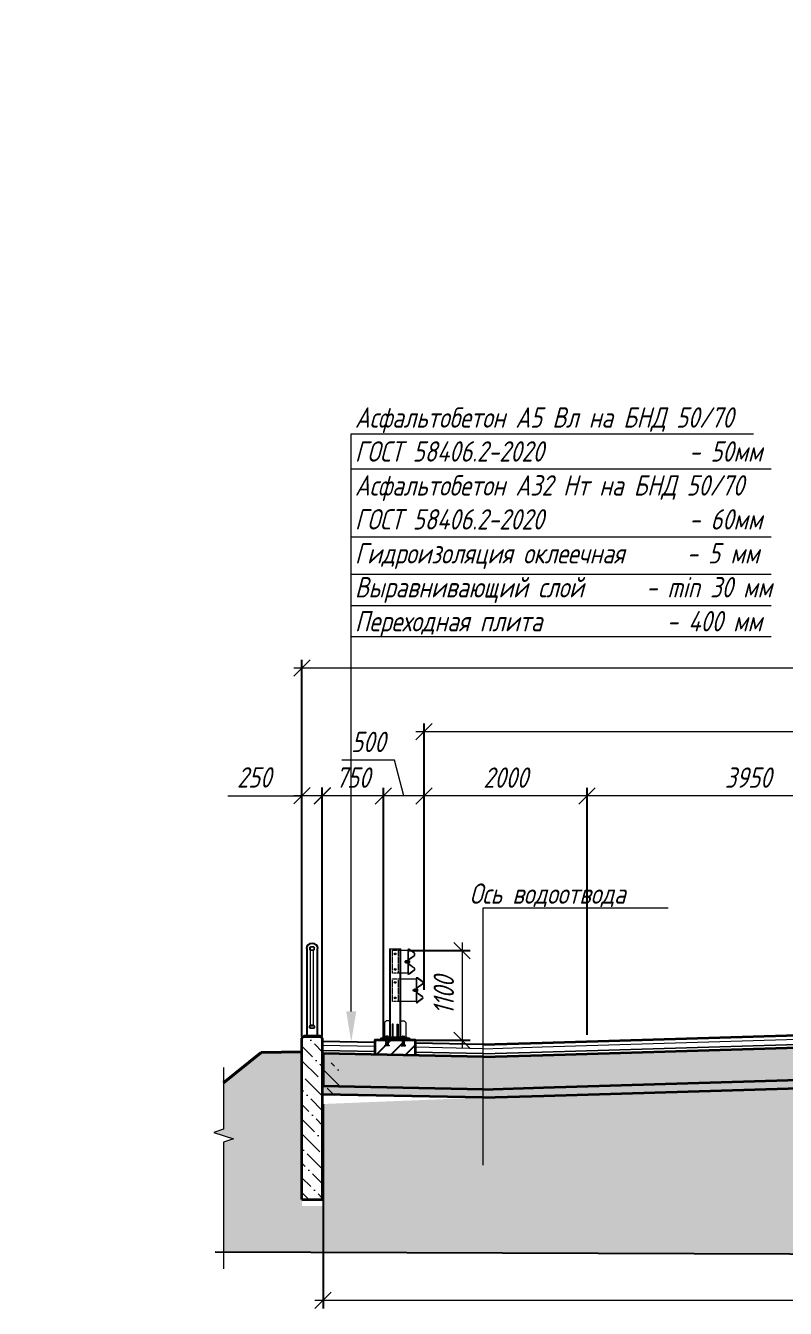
# Model space of a CAD drawing. Header units: millimetres. Extents: x 6546658 to 12951752, y -1354198 to 1102852.
# Drawn here: x 11610949 to 11620272, y -3136 to 12607 of the extents above; entities that cross this region are included whole.
import ezdxf
from ezdxf import colors
from ezdxf.entities.mleader import LeaderData, LeaderLine
from ezdxf.math import Vec2, Vec3

# ---------------------------------------------------------------- set-up
doc = ezdxf.new("R2010")
doc.units = ezdxf.units.MM
for name, pattern in [('ACAD_ISO02W100', [15, 12, -3]), ('ACAD_ISO10W100', [18.5, 12, -3, 0.5, -3]), ('осевая', [50.8, 31.75, -6.35, 6.35, -6.35])]:
    doc.linetypes.add(name, pattern=pattern)
doc.layers.get('Defpoints').update_dxf_attribs({"color": 254, "lineweight": 0})
for name, color, linetype, lineweight in [('01_Основные', 7, 'Continuous', 40), ('1-Бетон', 114, 'Continuous', 35), ('1-Металл', 4, 'Continuous', 30), ('Б-Перила', 3, 'Continuous', 20), ('ИС_Med', 7, 'Continuous', 35), ('ИС_Выноска', 3, 'Continuous', 18), ('ИС_Выноски', 3, 'Continuous', 18), ('ИС_ОПОР_Штр', 2, 'Continuous', 9), ('ИС_Основная', 7, 'Continuous', 35), ('ИС_Ось', 1, 'осевая', 18), ('ИС_Размер', 3, 'Continuous', 18), ('ИС_Тонкая', 3, 'Continuous', 18), ('ИС_Штриховка', 2, 'Continuous', 9)]:
    doc.layers.add(name, color=color, linetype=linetype, lineweight=lineweight)
doc.layers.add('Красный поперечник', color=1, linetype='Continuous')
doc.styles.add('0', font='isocpeur.ttf', dxfattribs={"width": 0.8, "oblique": 15})
doc.styles.add('ISOCPEUR', font='isocpeur.ttf', dxfattribs={"width": 0.8, "oblique": 15})
doc.dimstyles.new('М100', dxfattribs={"dimscale": 100, "dimtxt": 2.5, "dimasz": 2, "dimexe": 1, "dimexo": 1, "dimgap": 1, "dimtad": 1, "dimdec": 0, "dimzin": 0, "dimdsep": 46, "dimtxsty": '0', "dimblk": 'OBLIQUE', "dimcen": 0.09, "dimdle": 1, "dimclrd": 256, "dimclre": 256, "dimclrt": 256, "dimadec": 4, "dimazin": 0, "dimtfac": 1, "dimtdec": 0, "dimtofl": 0, "dimtmove": 1, "dimatfit": 2, "dimfxl": 1, "dimtolj": 1, "dimtzin": 0, "dimlwd": -1, "dimarcsym": 0})
pattern_1 = [(135, (-30543.8, -4070.19), (-246.9570433, 67.3519209), [317.5, -63.5, 0, -63.5])]

# ---------------------------------------------------------------- blocks, each defined once
blk = doc.blocks.new('ПО')
at = {"layer": '1-Металл'}
blk.add_lwpolyline([(100, 0), (100, 10), (-100, 10), (-100, 0)], close=True, dxfattribs=at)
at = {"layer": 'Б-Перила'}
for p, q in [((-70, 10), (-70, 1080)), ((-62, 10), (-62, 1080)), ((-30, 1070), (-30, 1090)), ((-25, 1070), (-25, 1090)), ((-20, 1100), (20, 1100)), ((-20, 1095), (20, 1095)), ((20, 1065), (-20, 1065)), ((20, 1060), (-20, 1060)), ((-19, 138), (-19, 1060)), ((19, 138), (19, 1060)), ((25, 1090), (25, 1070)), ((30, 1090), (30, 1070)), ((62, 1080), (62, 10)), ((70, 1080), (70, 10)), ((-30, 128), (-30, 108)), ((-25, 128), (-25, 108)), ((20, 138), (-20, 138)), ((20, 133), (-20, 133)), ((-20, 103), (20, 103)), ((-20, 98), (20, 98)), ((-19, 138), (19, 138)), ((25, 108), (25, 128)), ((30, 108), (30, 128))]:
    blk.add_line(p, q, dxfattribs=at)
for centre, radius, start, end in [((0, 1080), 70, 90, 180), ((0, 1080), 62, 90, 180), ((0, 1080), 70, 360, 90), ((0, 1080), 62, 0, 90), ((-20, 1090), 10, 90, 180), ((-20, 1070), 10, 180, 270), ((-20, 1090), 5, 90, 180), ((-20, 1070), 5, 180, 270), ((20, 1090), 10, 0, 90), ((20, 1090), 5, 0, 90), ((20, 1070), 10, 270, 0), ((20, 1070), 5, 270, 0), ((-20, 128), 10, 90, 180), ((-20, 108), 10, 180, 270), ((-20, 128), 5, 90, 180), ((-20, 108), 5, 180, 270), ((20, 128), 10, 0, 90), ((20, 128), 5, 0, 90), ((20, 108), 10, 270, 0), ((20, 108), 5, 270, 0)]:
    blk.add_arc(centre, radius, start, end, dxfattribs=at)
blk = doc.blocks.new('_Oblique')
at = {"color": 0, "linetype": 'ByBlock', "lineweight": -2}
blk.add_line((-0.5, -0.5), (0.5, 0.5), dxfattribs=at)
blk = doc.blocks.new('*D267')
at = {"layer": 'Defpoints', "color": 0, "linetype": 'Continuous', "transparency": 16777216}
for p in [(11645789, 4724), (11614339, 1100), (11645789, 996)]:
    blk.add_point(p, dxfattribs=at)
at = {"layer": 'ИС_Размер', "transparency": 16777216}
blk.add_line((11614239, 4724), (11645889, 4724), dxfattribs=at)
at = {"layer": 'ИС_Размер', "lineweight": -2, "transparency": 16777216}
for p, q in [((11614339, 1200), (11614339, 4824)), ((11645789, 1096), (11645789, 4824))]:
    blk.add_line(p, q, dxfattribs=at)
at = {"layer": 'ИС_Размер', "linetype": 'Continuous', "transparency": 16777216, "xscale": 200, "yscale": 200, "zscale": 200, "rotation": 180}
blk.add_blockref('_Oblique', (11614339, 4724), dxfattribs=at)
at = {"layer": 'ИС_Размер', "linetype": 'Continuous', "transparency": 16777216, "xscale": 200, "yscale": 200, "zscale": 200}
blk.add_blockref('_Oblique', (11645789, 4724), dxfattribs=at)
at = {"layer": 'ИС_Размер', "linetype": 'Continuous', "transparency": 16777216, "insert": (11630064, 4949), "char_height": 250, "attachment_point": 5, "style": '0'}
blk.add_mtext('\\A1;31450', dxfattribs=at)
blk = doc.blocks.new('*D272')
at = {"layer": 'Defpoints', "color": 0, "linetype": 'Continuous', "transparency": 16777216}
for p in [(11617839, 3153), (11621789, 240), (11617839, 119)]:
    blk.add_point(p, dxfattribs=at)
at = {"layer": 'ИС_Размер', "transparency": 16777216}
blk.add_line((11621889, 3153), (11617739, 3153), dxfattribs=at)
at = {"layer": 'ИС_Размер', "lineweight": -2, "transparency": 16777216}
for p, q in [((11617839, 219), (11617839, 3253)), ((11621789, 340), (11621789, 3253))]:
    blk.add_line(p, q, dxfattribs=at)
at = {"layer": 'ИС_Размер', "linetype": 'Continuous', "transparency": 16777216, "xscale": 200, "yscale": 200, "zscale": 200, "rotation": 180}
blk.add_blockref('_Oblique', (11617839, 3153), dxfattribs=at)
at = {"layer": 'ИС_Размер', "linetype": 'Continuous', "transparency": 16777216, "xscale": 200, "yscale": 200, "zscale": 200}
blk.add_blockref('_Oblique', (11621789, 3153), dxfattribs=at)
at = {"layer": 'ИС_Размер', "linetype": 'Continuous', "transparency": 16777216, "insert": (11619814, 3378), "char_height": 250, "attachment_point": 5, "style": '0'}
blk.add_mtext('\\A1;3950', dxfattribs=at)
blk = doc.blocks.new('*D273')
at = {"layer": 'Defpoints', "color": 0, "linetype": 'Continuous', "transparency": 16777216}
for p in [(11615839, 3153), (11615839, 674), (11617839, 119)]:
    blk.add_point(p, dxfattribs=at)
at = {"layer": 'ИС_Размер', "transparency": 16777216}
blk.add_line((11617939, 3153), (11615739, 3153), dxfattribs=at)
at = {"layer": 'ИС_Размер', "lineweight": -2, "transparency": 16777216}
for p, q in [((11615839, 774), (11615839, 3253)), ((11617839, 219), (11617839, 3253))]:
    blk.add_line(p, q, dxfattribs=at)
at = {"layer": 'ИС_Размер', "linetype": 'Continuous', "transparency": 16777216, "xscale": 200, "yscale": 200, "zscale": 200, "rotation": 180}
blk.add_blockref('_Oblique', (11615839, 3153), dxfattribs=at)
at = {"layer": 'ИС_Размер', "linetype": 'Continuous', "transparency": 16777216, "xscale": 200, "yscale": 200, "zscale": 200}
blk.add_blockref('_Oblique', (11617839, 3153), dxfattribs=at)
at = {"layer": 'ИС_Размер', "linetype": 'Continuous', "transparency": 16777216, "insert": (11616839, 3378), "char_height": 250, "attachment_point": 5, "style": '0'}
blk.add_mtext('\\A1;2000', dxfattribs=at)
blk = doc.blocks.new('*D274')
at = {"layer": 'Defpoints', "color": 0, "transparency": 16777216}
for p in [(11614339, 3156), (11614339, 100), (11614589, 100)]:
    blk.add_point(p, dxfattribs=at)
at = {"layer": 'ИС_Размер', "transparency": 16777216}
for p, q in [((11613429, 3156), (11614339, 3156)), ((11614689, 3156), (11614239, 3156))]:
    blk.add_line(p, q, dxfattribs=at)
at = {"layer": 'ИС_Размер', "lineweight": -2, "transparency": 16777216}
for p, q in [((11614339, 200), (11614339, 3256)), ((11614589, 200), (11614589, 3256))]:
    blk.add_line(p, q, dxfattribs=at)
at = {"layer": 'ИС_Размер', "transparency": 16777216, "xscale": 200, "yscale": 200, "zscale": 200, "rotation": 180}
blk.add_blockref('_Oblique', (11614339, 3156), dxfattribs=at)
at = {"layer": 'ИС_Размер', "transparency": 16777216, "xscale": 200, "yscale": 200, "zscale": 200}
blk.add_blockref('_Oblique', (11614589, 3156), dxfattribs=at)
at = {"layer": 'ИС_Размер', "transparency": 16777216, "insert": (11613752, 3381), "char_height": 250, "attachment_point": 5, "style": '0'}
blk.add_mtext('\\A1;250', dxfattribs=at)
blk = doc.blocks.new('*D275')
at = {"layer": 'Defpoints', "color": 0, "transparency": 16777216}
for p in [(11615339, 3153), (11615339, 1043), (11615839, 674)]:
    blk.add_point(p, dxfattribs=at)
at = {"layer": 'ИС_Размер', "transparency": 16777216}
for p, q in [((11615476, 3591), (11614829, 3591)), ((11615589, 3153), (11615476, 3591)), ((11615939, 3153), (11615239, 3153))]:
    blk.add_line(p, q, dxfattribs=at)
at = {"layer": 'ИС_Размер', "lineweight": -2, "transparency": 16777216}
for p, q in [((11615339, 1143), (11615339, 3253)), ((11615839, 774), (11615839, 3253))]:
    blk.add_line(p, q, dxfattribs=at)
at = {"layer": 'ИС_Размер', "transparency": 16777216, "xscale": 200, "yscale": 200, "zscale": 200, "rotation": 180}
blk.add_blockref('_Oblique', (11615339, 3153), dxfattribs=at)
at = {"layer": 'ИС_Размер', "transparency": 16777216, "xscale": 200, "yscale": 200, "zscale": 200}
blk.add_blockref('_Oblique', (11615839, 3153), dxfattribs=at)
at = {"layer": 'ИС_Размер', "transparency": 16777216, "insert": (11615153, 3816), "char_height": 250, "attachment_point": 5, "style": '0'}
blk.add_mtext('\\A1;500', dxfattribs=at)
blk = doc.blocks.new('*D276')
at = {"layer": 'Defpoints', "color": 0, "transparency": 16777216}
for p in [(11614589, 3153), (11614589, 1100), (11615339, 73)]:
    blk.add_point(p, dxfattribs=at)
at = {"layer": 'ИС_Размер', "transparency": 16777216}
blk.add_line((11615439, 3153), (11614489, 3153), dxfattribs=at)
at = {"layer": 'ИС_Размер', "lineweight": -2, "transparency": 16777216}
for p, q in [((11614589, 1200), (11614589, 3253)), ((11615339, 173), (11615339, 3253))]:
    blk.add_line(p, q, dxfattribs=at)
at = {"layer": 'ИС_Размер', "transparency": 16777216, "xscale": 200, "yscale": 200, "zscale": 200, "rotation": 180}
blk.add_blockref('_Oblique', (11614589, 3153), dxfattribs=at)
at = {"layer": 'ИС_Размер', "transparency": 16777216, "xscale": 200, "yscale": 200, "zscale": 200}
blk.add_blockref('_Oblique', (11615339, 3153), dxfattribs=at)
at = {"layer": 'ИС_Размер', "transparency": 16777216, "insert": (11614964, 3378), "char_height": 250, "attachment_point": 5, "style": '0'}
blk.add_mtext('\\A1;750', dxfattribs=at)
blk = doc.blocks.new('*D277')
at = {"layer": 'Defpoints', "color": 0, "linetype": 'Continuous', "transparency": 16777216}
for p in [(11625739, 3943), (11615839, 674), (11625739, 366)]:
    blk.add_point(p, dxfattribs=at)
at = {"layer": 'ИС_Размер', "transparency": 16777216}
blk.add_line((11615739, 3943), (11625839, 3943), dxfattribs=at)
at = {"layer": 'ИС_Размер', "lineweight": -2, "transparency": 16777216}
for p, q in [((11615839, 774), (11615839, 4043)), ((11625739, 466), (11625739, 4043))]:
    blk.add_line(p, q, dxfattribs=at)
at = {"layer": 'ИС_Размер', "linetype": 'Continuous', "transparency": 16777216, "xscale": 200, "yscale": 200, "zscale": 200, "rotation": 180}
blk.add_blockref('_Oblique', (11615839, 3943), dxfattribs=at)
at = {"layer": 'ИС_Размер', "linetype": 'Continuous', "transparency": 16777216, "xscale": 200, "yscale": 200, "zscale": 200}
blk.add_blockref('_Oblique', (11625739, 3943), dxfattribs=at)
at = {"layer": 'ИС_Размер', "linetype": 'Continuous', "transparency": 16777216, "insert": (11620789, 4168), "char_height": 250, "attachment_point": 5, "style": '0'}
blk.add_mtext('\\A1;9900', dxfattribs=at)
blk = doc.blocks.new('*D344')
at = {"layer": 'Defpoints', "color": 0, "linetype": 'Continuous', "transparency": 16777216}
for p in [(11630040, -145), (11614599, -528), (11630040, -3036)]:
    blk.add_point(p, dxfattribs=at)
at = {"layer": 'ИС_Размер', "lineweight": -2, "transparency": 16777216}
for p, q in [((11630040, -245), (11630040, -3136)), ((11614599, -628), (11614599, -3136))]:
    blk.add_line(p, q, dxfattribs=at)
at = {"layer": 'ИС_Размер', "transparency": 16777216}
blk.add_line((11614499, -3036), (11630140, -3036), dxfattribs=at)
at = {"layer": 'ИС_Размер', "linetype": 'Continuous', "transparency": 16777216, "xscale": 200, "yscale": 200, "zscale": 200, "rotation": 180}
blk.add_blockref('_Oblique', (11614599, -3036), dxfattribs=at)
at = {"layer": 'ИС_Размер', "linetype": 'Continuous', "transparency": 16777216, "xscale": 200, "yscale": 200, "zscale": 200}
blk.add_blockref('_Oblique', (11630040, -3036), dxfattribs=at)
at = {"layer": 'ИС_Размер', "linetype": 'Continuous', "transparency": 16777216, "insert": (11622320, -2811), "char_height": 250, "attachment_point": 5, "style": '0'}
blk.add_mtext('\\A1;15440', dxfattribs=at)
blk = doc.blocks.new('*U25')
at = {"linetype": 'Continuous'}
blk.add_lwpolyline([(-0.01044, 0), (-0.001, 0), (-0.0005, -0.0015), (0.0005, 0.0015), (0.001, 0), (0.02042, 0)], dxfattribs=at)
blk = doc.blocks.new('*D376')
at = {"layer": 'Defpoints', "color": 0, "transparency": 16777216}
for p in [(11615554, 1255), (11615624, 155), (11616305, 155)]:
    blk.add_point(p, dxfattribs=at)
at = {"layer": 'ИС_Размер', "transparency": 16777216}
blk.add_line((11616305, 1355), (11616305, 55), dxfattribs=at)
at = {"layer": 'ИС_Размер', "lineweight": -2, "transparency": 16777216}
for p, q in [((11615654, 1255), (11616405, 1255)), ((11615724, 155), (11616405, 155))]:
    blk.add_line(p, q, dxfattribs=at)
at = {"layer": 'ИС_Размер', "transparency": 16777216, "xscale": 200, "yscale": 200, "zscale": 200}
for p, rotation in [((11616305, 1255), 90), ((11616305, 155), 270)]:
    blk.add_blockref('_Oblique', p, dxfattribs=dict(at, rotation=rotation))
at = {"layer": 'ИС_Размер', "transparency": 16777216, "insert": (11616080, 705), "char_height": 250, "attachment_point": 5, "rotation": 90, "style": '0'}
blk.add_mtext('\\A1;1100', dxfattribs=at)
blk = doc.blocks.new('Барьерка2')
at = {"lineweight": 15}
for p, q in [((1026, 1779), (1026, 699)), ((1026, 1779), (1166, 1779)), ((1034, 1779), (1034, 699)), ((1159, 699), (1159, 1779)), ((1166, 699), (1166, 1779)), ((1166, 1763), (1256, 1763)), ((1252, 1763), (1252, 1483)), ((1256, 1779), (1255, 1775)), ((1255, 1775), (1261, 1774)), ((1256, 1779), (1262, 1778)), ((1256, 1763), (1256, 1483)), ((1328, 1727), (1267, 1771)), ((1330, 1730), (1270, 1774)), ((1213, 1628), (1213, 1617)), ((1213, 1628), (1225, 1628)), ((1213, 1617), (1225, 1617)), ((1225, 1633), (1225, 1613)), ((1226, 1636), (1233, 1636)), ((1226, 1610), (1233, 1610)), ((1234, 1633), (1234, 1613)), ((1234, 1633), (1234, 1613)), ((1235, 1636), (1250, 1636)), ((1235, 1636), (1240, 1636)), ((1235, 1610), (1250, 1610)), ((1235, 1610), (1240, 1610)), ((1239, 1628), (1250, 1628)), ((1239, 1617), (1250, 1617)), ((1250, 1601), (1250, 1645)), ((1250, 1645), (1252, 1645)), ((1252, 1601), (1250, 1601)), ((1252, 1645), (1252, 1601)), ((1260, 1638), (1260, 1607)), ((1267, 1657), (1328, 1700)), ((1267, 1589), (1328, 1546)), ((1270, 1654), (1330, 1696)), ((1270, 1592), (1330, 1549)), ((1256, 1483), (1166, 1483)), ((1261, 1472), (1255, 1471)), ((1256, 1467), (1255, 1471)), ((1262, 1468), (1256, 1467)), ((1328, 1519), (1267, 1475)), ((1330, 1515), (1270, 1471)), ((1356, 1429), (1355, 1425)), ((1355, 1425), (1361, 1424)), ((1356, 1429), (1362, 1428)), ((1428, 1377), (1367, 1421)), ((1430, 1380), (1370, 1424)), ((1166, 1413), (1356, 1413)), ((1352, 1413), (1352, 1133)), ((1356, 1413), (1356, 1133)), ((1360, 1288), (1360, 1257)), ((1367, 1307), (1428, 1350)), ((1370, 1304), (1430, 1346)), ((1356, 1133), (1166, 1133)), ((1361, 1122), (1355, 1121)), ((1356, 1117), (1355, 1121)), ((1362, 1118), (1356, 1117)), ((1367, 1239), (1428, 1196)), ((1428, 1169), (1367, 1125)), ((1370, 1242), (1430, 1199)), ((1430, 1165), (1370, 1121)), ((980, 699), (980, 709)), ((1012, 709), (980, 709)), ((980, 699), (980, 709)), ((1006, 709), (980, 709)), ((996, 699), (980, 699)), ((1012, 699), (980, 699)), ((989, 699), (989, 709)), ((989, 699), (989, 709)), ((989, 699), (989, 709)), ((989, 699), (989, 709)), ((1003, 699), (1003, 709)), ((1003, 699), (1003, 709)), ((1003, 699), (1003, 709)), ((1003, 699), (1003, 709)), ((1003, 699), (1003, 709)), ((1003, 699), (1003, 709)), ((1003, 699), (1003, 709)), ((1003, 699), (1003, 709)), ((1003, 699), (1003, 709)), ((1003, 699), (1003, 709)), ((1010, 709), (1006, 709)), ((1012, 701), (1012, 709)), ((1012, 699), (1012, 707)), ((1012, 699), (1012, 707)), ((1012, 701), (1012, 707)), ((1012, 699), (1012, 707)), ((1012, 699), (1012, 707)), ((1180, 701), (1180, 709)), ((1180, 709), (1212, 709)), ((1180, 699), (1180, 707)), ((1180, 699), (1180, 707)), ((1180, 701), (1180, 707)), ((1180, 699), (1180, 707)), ((1180, 699), (1180, 707)), ((1180, 699), (1212, 699)), ((1182, 709), (1186, 709)), ((1186, 709), (1212, 709)), ((1189, 699), (1189, 709)), ((1189, 699), (1189, 709)), ((1189, 699), (1189, 709)), ((1189, 699), (1189, 709)), ((1189, 699), (1189, 709)), ((1189, 699), (1189, 709)), ((1189, 699), (1189, 709)), ((1189, 699), (1189, 709)), ((1189, 699), (1189, 709)), ((1189, 699), (1189, 709)), ((1196, 699), (1212, 699)), ((1203, 699), (1203, 709)), ((1203, 699), (1203, 709)), ((1203, 699), (1203, 709)), ((1203, 699), (1203, 709)), ((1212, 699), (1212, 709)), ((1212, 699), (1212, 709))]:
    blk.add_line(p, q, dxfattribs=at)
at = {"color": 3, "linetype": 'ACAD_ISO02W100', "lineweight": 15, "ltscale": 2}
for p, q in [((1063, 1763), (1166, 1763)), ((1063, 1483), (1063, 1763)), ((1138, 1483), (1138, 1763)), ((1166, 1483), (1063, 1483)), ((1063, 1413), (1166, 1413)), ((1063, 1133), (1063, 1413)), ((1138, 1133), (1138, 1413)), ((1166, 1133), (1063, 1133)), ((983, 679), (983, 659)), ((984, 659), (984, 599)), ((985, 679), (985, 659)), ((1007, 679), (1007, 659)), ((1008, 659), (1008, 599)), ((1009, 679), (1009, 659)), ((1183, 679), (1183, 659)), ((1184, 659), (1184, 599)), ((1185, 679), (1185, 659)), ((1207, 679), (1207, 659)), ((1208, 659), (1208, 599)), ((1209, 679), (1209, 659))]:
    blk.add_line(p, q, dxfattribs=at)
at = {"color": 7, "lineweight": 15}
for p, q in [((1313, 1278), (1313, 1267)), ((1313, 1278), (1325, 1278)), ((1313, 1267), (1325, 1267)), ((1325, 1283), (1325, 1263)), ((1326, 1286), (1333, 1286)), ((1326, 1260), (1333, 1260)), ((1334, 1283), (1334, 1263)), ((1334, 1283), (1334, 1263)), ((1335, 1286), (1350, 1286)), ((1335, 1286), (1340, 1286)), ((1335, 1260), (1350, 1260)), ((1335, 1260), (1340, 1260)), ((1339, 1278), (1350, 1278)), ((1339, 1267), (1350, 1267))]:
    blk.add_line(p, q, dxfattribs=at)
at = {"lineweight": 15, "ltscale": 5}
for p, q in [((1350, 1251), (1350, 1295)), ((1350, 1295), (1352, 1295)), ((1352, 1295), (1352, 1251)), ((1352, 1251), (1350, 1251))]:
    blk.add_line(p, q, dxfattribs=at)
at = {"linetype": 'ACAD_ISO10W100', "ltscale": 2.5}
for p, q in [((996, 685), (996, 587)), ((1196, 685), (1196, 587))]:
    blk.add_line(p, q, dxfattribs=at)
at = {"lineweight": 15}
blk.add_lwpolyline([(1260, 1638), (1264, 1638, -0.414214), (1270, 1632), (1270, 1625), (1266, 1625), (1266, 1621), (1270, 1621), (1270, 1614, -0.414214), (1264, 1608), (1260, 1608), (1260, 1638)], format="xyb", dxfattribs=at)
at = {"color": 7, "lineweight": 15}
blk.add_lwpolyline([(1360, 1288), (1364, 1288, -0.414214), (1370, 1282), (1370, 1275), (1366, 1275), (1366, 1271), (1370, 1271), (1370, 1264, -0.414214), (1364, 1258), (1360, 1258), (1360, 1288)], format="xyb", dxfattribs=at)
at = {"lineweight": 15}
for points in [[(1026, 897), (986, 897), (966, 877), (966, 699)], [(1166, 897), (1206, 897), (1226, 877), (1226, 699)]]:
    blk.add_lwpolyline(points, dxfattribs=at)
for points in [[(1071, 855), (1061, 855), (1061, 699), (1071, 699)], [(1121, 855), (1131, 855), (1131, 699), (1121, 699)], [(1236, 679), (956, 679), (956, 699), (1236, 699)]]:
    blk.add_lwpolyline(points, close=True, dxfattribs=at)
at = {"linetype": 'Continuous'}
for points in [[(1096, 679), (921, 679), (921, 659), (1096, 659)], [(1096, 679), (1271, 679), (1271, 659), (1096, 659)]]:
    blk.add_lwpolyline(points, dxfattribs=at)
blk.add_lwpolyline([(921, 659), (1271, 659), (1271, 679), (921, 679)], close=True, dxfattribs=at)
at = {"color": 3, "linetype": 'ACAD_ISO02W100', "lineweight": 15, "ltscale": 2}
for points in [[(982, 659), (1010, 659), (1010, 599), (982, 599)], [(1210, 659), (1182, 659), (1182, 599), (1210, 599)], [(971, 599), (1021, 599), (1021, 589), (971, 589)], [(1221, 599), (1171, 599), (1171, 589), (1221, 589)]]:
    blk.add_lwpolyline(points, close=True, dxfattribs=at)
at = {"lineweight": 15}
for centre in [(1096, 1718), (1096, 1528), (1096, 1368), (1096, 1178)]:
    blk.add_circle(centre, 10.9, dxfattribs=at)
for centre, radius, start, end in [((1258, 1758), 16, 53.8126, 78.6901), ((1258, 1758), 20, 53.8126, 78.6901), ((1280, 1637), 24, 122.4532, 180), ((1280, 1609), 24, 180, 237.5468), ((1280, 1637), 20, 122.4532, 180), ((1280, 1609), 20, 180, 237.5468), ((1319, 1713), 16, 302.4532, 57.5468), ((1319, 1713), 20, 302.4532, 57.5468), ((1258, 1487), 16, 281.3099, 306.1874), ((1258, 1487), 20, 281.3099, 306.1874), ((1319, 1532), 16, 302.4532, 57.5468), ((1319, 1532), 20, 302.4532, 57.5468), ((1358, 1408), 16, 53.8126, 78.6901), ((1358, 1408), 20, 53.8126, 78.6901), ((1380, 1287), 24, 122.4532, 180), ((1380, 1287), 20, 122.4532, 180), ((1419, 1363), 16, 302.4532, 57.5468), ((1419, 1363), 20, 302.4532, 57.5468), ((1358, 1137), 16, 281.3099, 306.1874), ((1358, 1137), 20, 281.3099, 306.1874), ((982, 707), 2, 90, 180), ((982, 701), 2, 180, 270), ((987, 707), 2, 0, 90), ((987, 701), 2, 270, 0), ((991, 707), 2, 90, 180), ((991, 701), 2, 180, 270), ((1001, 707), 2, 0, 90), ((1001, 701), 2, 270, 0), ((1005, 707), 2, 90, 180), ((1005, 701), 2, 180, 270), ((1010, 707), 2, 359.9996, 90), ((1010, 701), 2, 270, 0), ((1182, 707), 2, 90, 180.0004), ((1182, 701), 2, 180, 270), ((1187, 707), 2, 0, 90), ((1187, 701), 2, 270, 0), ((1191, 707), 2, 90, 180), ((1191, 701), 2, 180, 270), ((1201, 707), 2, 0, 90), ((1201, 701), 2, 270, 0), ((1205, 707), 2, 90, 180), ((1205, 701), 2, 180, 270), ((1210, 707), 2, 0, 90), ((1210, 701), 2, 270, 0)]:
    blk.add_arc(centre, radius, start, end, dxfattribs=at)
at = {"lineweight": 15, "ltscale": 0.2}
for centre, radius, start, end in [((1380, 1259), 24, 180, 237.5468), ((1380, 1259), 20, 180, 237.5468), ((1419, 1182), 16, 302.4532, 57.5468), ((1419, 1182), 20, 302.4532, 57.5468)]:
    blk.add_arc(centre, radius, start, end, dxfattribs=at)
at = {"lineweight": 15}
for centre, major_axis, start_param, end_param in [((1229, 1633), (3.23, 3.23), 1.691386, 2.356194), ((1229, 1633), (-3.23, 3.23), 0.785398, 2.356194), ((1229, 1624), (3.23, 3.23), 0.785398, 2.356194), ((1229, 1622), (-3.23, 3.23), 0.785398, 2.356194), ((1229, 1613), (3.23, 3.23), 0.785398, 2.356194), ((1229, 1613), (-3.23, 3.23), 0.785398, 1.450207), ((1229, 1633), (3.23, 3.23), 3.926991, 5.497787), ((1229, 1624), (-3.23, 3.23), 3.926991, 5.497787), ((1229, 1622), (3.23, 3.23), 3.926991, 5.497787), ((1229, 1613), (-3.23, 3.23), 3.926991, 5.497787), ((1229, 1633), (-3.23, 3.23), 3.926991, 4.5918), ((1229, 1613), (3.23, 3.23), 4.832978, 5.497787), ((1239, 1633), (3.23, 3.23), 1.691386, 2.356194), ((1239, 1633), (3.23, 3.23), 2.356194, 3.926991), ((1239, 1624), (-3.23, 3.23), -0.785398, 0.785398), ((1239, 1622), (3.23, 3.23), 2.356194, 3.926991), ((1239, 1613), (-3.23, 3.23), -0.785398, 0.785398), ((1239, 1613), (-3.23, 3.23), 0.785398, 1.450207)]:
    blk.add_ellipse(centre, major_axis=major_axis, ratio=1, start_param=start_param, end_param=end_param, dxfattribs=at)
at = {"color": 7, "lineweight": 15}
for centre, major_axis, start_param, end_param in [((1329, 1283), (3.23, 3.23), 1.691386, 2.356194), ((1329, 1283), (-3.23, 3.23), 0.785398, 2.356194), ((1329, 1274), (3.23, 3.23), 0.785398, 2.356194), ((1329, 1272), (-3.23, 3.23), 0.785398, 2.356194), ((1329, 1263), (3.23, 3.23), 0.785398, 2.356194), ((1329, 1263), (-3.23, 3.23), 0.785398, 1.450207), ((1329, 1283), (3.23, 3.23), 3.926991, 5.497787), ((1329, 1274), (-3.23, 3.23), 3.926991, 5.497787), ((1329, 1272), (3.23, 3.23), 3.926991, 5.497787), ((1329, 1263), (-3.23, 3.23), 3.926991, 5.497787), ((1329, 1283), (-3.23, 3.23), 3.926991, 4.5918), ((1329, 1263), (3.23, 3.23), 4.832978, 5.497787), ((1339, 1283), (3.23, 3.23), 1.691386, 2.356194), ((1339, 1283), (3.23, 3.23), 2.356194, 3.926991), ((1339, 1274), (-3.23, 3.23), -0.785398, 0.785398), ((1339, 1272), (3.23, 3.23), 2.356194, 3.926991), ((1339, 1263), (-3.23, 3.23), -0.785398, 0.785398), ((1339, 1263), (-3.23, 3.23), 0.785398, 1.450207)]:
    blk.add_ellipse(centre, major_axis=major_axis, ratio=1, start_param=start_param, end_param=end_param, dxfattribs=at)
blk = doc.blocks.new('_None')

msp = doc.modelspace()

# ---------------------------------------------------------------- hatches: boundary and pattern name
at = {"layer": 'ИС_ОПОР_Штр', "transparency": 33554687}
h = msp.add_hatch(dxfattribs=at)
h.set_pattern_fill('ANSI36', color=256, scale=40, angle=90)
h.set_pattern_definition(pattern_1)
h.paths.add_polyline_path([(11628089.2, 279.8), (11627938.3, 279.8), (11627938.3, 292.1), (11626193.7, 239.8), (11621243.7, 91.3), (11616564.9, -49.1), (11614599.1, -9.6), (11614599.1, -409.9), (11616558.4, -449.5), (11621255.7, -308.5), (11626205.7, -160), (11628089.2, -103.5)])
h.paths.add_polyline_path([(11630039.9, 355.2), (11629193.7, 329.8), (11628239.4, 301.2), (11628239.4, 279.8), (11628089.2, 279.8), (11628089.2, -103.5), (11628105.7, -103), (11629205.7, -70), (11630039.9, -45)])
h.paths.add_polyline_path([(11638105.7, 197), (11641855.7, 309.5), (11642605.7, 332), (11645528.8, 419.7), (11645528.8, 819.8), (11642593.7, 731.8), (11641843.7, 709.3), (11638093.7, 596.8), (11634143.7, 478.3), (11630089.9, 356.7), (11630089.9, -43.5), (11634155.7, 78.5)])
h = msp.add_hatch(dxfattribs=at)
h.set_pattern_fill('ANSI36', color=256, scale=40, angle=90)
h.set_pattern_definition([(135, (4974.35, -228.04), (-246.9570433, 67.3519209), [317.5, -63.5, 0, -63.5])])
h.paths.add_polyline_path([(11614589.1, 106.1), (11614525.1, 107.4), (11614525.1, 105.2), (11614511.6, 105.2), (11614511.6, 107.7), (11614470.9, 108.5), (11614470.9, 105.2), (11614457.4, 105.2), (11614457.4, 108.8), (11614416.6, 109.6), (11614416.6, 105.2), (11614403.1, 105.2), (11614403.1, 109.9), (11614339.1, 111.1), (11614339.1, -1799.8), (11614589.1, -1799.8)])
h.paths.add_polyline_path([(11614589.1, 180), (11614569.1, 200.2), (11614525.1, 200.2), (11614525.1, 141.7), (11614525.1, 107.4), (11614589.1, 106.1)])
h.paths.add_polyline_path([(11614511.6, 200.2), (11614497.6, 200.2), (11614492.3, 200.2), (11614470.9, 200.2), (11614470.9, 141.7), (11614470.9, 108.5), (11614511.6, 107.7)])
h.paths.add_polyline_path([(11614457.4, 200.2), (11614435.9, 200.2), (11614430.6, 200.2), (11614416.6, 200.2), (11614416.6, 141.7), (11614416.6, 109.6), (11614457.4, 108.8)])
h.paths.add_polyline_path([(11614403.1, 200.2), (11614400.6, 200.2), (11614393.1, 200.2), (11614359.1, 200.2), (11614339.1, 180.2), (11614339.1, 111.1), (11614403.1, 109.9)])
h = msp.add_hatch(dxfattribs=at)
h.set_pattern_fill('ANSI36', color=256, scale=40, angle=90)
h.set_pattern_definition(pattern_1)
h.paths.add_polyline_path([(11614599.1, -527.8), (11614809.1, -519.4), (11614809.1, -119.1), (11614599.1, -127.5)])
at = {"layer": 'ИС_Штриховка', "ltscale": 75}
h = msp.add_hatch(dxfattribs=at)
h.set_pattern_fill('AR-SAND', color=256, scale=5, style=0)
h.set_pattern_definition([(37.5, (-30543.8, -4070.2), (-8.0001565, 244.7066187), [0, -193.04, 0, -215.9, 0, -206.375]), (7.5, (-30543.8, -4070.2), (224.761642, 358.41255), [0, -104.14, 0, -173.99, 0, -66.675]), (327.5, (-30700, -4070.2), (395.496185, 0.7185923), [0, -63.5, 0, -228.6, 0, -298.45]), (317.5, (-30700, -4070.2), (381.778226, 111.464662), [0, -31.75, 0, -149.86, 0, -171.45])])
h.paths.add_polyline_path([(11646750.1, -2490.4), (11646750.1, -94.9), (11646630.1, -54.9), (11646870.1, 25.1), (11646750.1, 65.1), (11646750.1, 598.7), (11646288.8, 967.7), (11645788.8, 977.7), (11645788.8, -983.6), (11645538.8, -983.6), (11645538.8, 319.9), (11642608.7, 232), (11641858.7, 209.5), (11638108.7, 97), (11634158.7, -21.5), (11630064.9, -144.3), (11630064.9, -2490.4)])
h.paths.add_polyline_path([(11627381.7, -2490.4), (11627421.7, -2610.4), (11627501.7, -2370.4), (11627541.7, -2490.4), (11630064.9, -2490.4), (11630064.9, -144.3), (11629208.7, -170), (11628108.7, -203), (11626208.7, -260), (11621258.7, -408.5), (11617308.7, -527), (11616561.9, -549.4), (11614589.1, -628.3), (11614589.1, -1879.8), (11614339.1, -1879.8), (11614339.1, 12.2), (11613839.1, 2.2), (11613377.8, -366.8), (11613377.8, -937), (11613257.8, -977), (11613497.8, -1057), (11613377.8, -1097), (11613377.8, -2441.1)])
at = {"layer": 'ИС_Штриховка', "lineweight": -3}
h = msp.add_hatch(dxfattribs=at)
h.set_pattern_fill('ANSI31', color=256, scale=40, style=0)
h.set_pattern_definition([(45, (10405526.79, 454292.08), (-89.802561, 89.802561), [])])
h.paths.add_polyline_path([(11615233.8, -20.3), (11615733.8, -32.5), (11615733.8, 155.1), (11615269.9, 155.1), (11615233.8, 155.1)])
at = {"layer": 'ИС_Штриховка'}
h = msp.add_hatch(dxfattribs=at)
h.set_pattern_fill('TRIANG', color=256, scale=10)
h.set_pattern_definition([(60, (-30543.8, -4070.19), (-47.6249999, 82.48891966), [47.625, -47.625]), (120, (-30543.8, -4070.19), (-95.2499999, 5e-08), [47.625, -47.625]), (0, (-30567.61, -4028.95), (47.625, 82.4889196), [47.625, -47.625])])
h.paths.add_polyline_path([(11614811.2, -414.2), (11614589.7, -409.8), (11614589.7, -509.8), (11614811.2, -514.2)])
h.paths.add_polyline_path([(11616561.9, -549.4), (11617308.7, -527), (11621258.7, -408.5), (11626208.7, -260), (11628089.2, -203.6), (11628089.2, -103.5), (11626205.7, -160), (11621255.7, -308.5), (11617305.7, -427), (11616558.4, -449.5), (11614811.2, -414.2), (11614811.2, -514.2)])
h.paths.add_polyline_path([(11630039.9, -145.1), (11630039.9, -45), (11629205.7, -70), (11628105.7, -103), (11628089.2, -103.5), (11628089.2, -203.6), (11628108.7, -203), (11629208.7, -170)])

# ---------------------------------------------------------------- linework, layer by layer
at = {"color": 3, "linetype": 'Continuous'}
msp.add_lwpolyline([(11613276.4, -2440.7), (11627381.7, -2490.4), (11627421.7, -2610.4), (11627501.7, -2370.4), (11627541.7, -2490.4), (11647111.6, -2490.4)], dxfattribs=at)
at = {"layer": '01_Основные'}
for p in [(11613377.8, -366.8), (11614339.1, 12.2)]:
    msp.add_line(p, (11613839.1, 2.2), dxfattribs=at)
at = {"layer": '1-Бетон'}
for p, q in [((11614339.1, 180.2), (11614359.1, 200.2)), ((11614339.1, -1799.8), (11614339.1, 180.2)), ((11614359.1, 200.2), (11614569.1, 200.2)), ((11614569.1, 200.2), (11614589.1, 180)), ((11614589.1, 180), (11614589.1, -1799.8)), ((11614339.1, -1799.8), (11614589.1, -1799.8))]:
    msp.add_line(p, q, dxfattribs=at)
at = {"layer": 'ИС_Med', "color": 7, "ltscale": 0.4}
msp.add_lwpolyline([(11615733.8, -32.5), (11615733.8, 155.1), (11615233.8, 155.1), (11615233.8, -20.3)], dxfattribs=at)
at = {"layer": 'ИС_Выноска'}
for p, q in [((11614944.4, 7169.7), (11620099.3, 7169.7)), ((11614944.4, 6332.3), (11620099.3, 6332.3)), ((11614944.4, 5873.3), (11620099.3, 5873.3)), ((11614944.4, 5491), (11620099.3, 5491)), ((11614944.4, 5108.6), (11620099.3, 5108.6))]:
    msp.add_line(p, q, dxfattribs=at)
at = {"layer": 'ИС_Основная'}
msp.add_line((11614599.1, -9.6), (11614599.1, -409.9), dxfattribs=at)
for points in [[(11616564.9, -49.1), (11617293.7, -27.2), (11621243.7, 91.3), (11626193.7, 239.8), (11628093.7, 296.8), (11629193.7, 329.8), (11634143.7, 478.3), (11638093.7, 596.8), (11641843.7, 709.3), (11642593.7, 731.8), (11645538.8, 820.1)], [(11616564.9, 101), (11617289.2, 122.7), (11621239.2, 241.2), (11626189.2, 389.7), (11627839.2, 439.2)], [(11616564.9, -449.3), (11617305.7, -427), (11621255.7, -308.5), (11626205.7, -160), (11628105.7, -103), (11629205.7, -70), (11634155.7, 78.5), (11638105.7, 197), (11641855.7, 309.5), (11642605.7, 332), (11645538.8, 420)], [(11616564.9, -549.3), (11617308.7, -527), (11621258.7, -408.5), (11626208.7, -260), (11628108.7, -203), (11629208.7, -170), (11634158.7, -21.5), (11638108.7, 97), (11641858.7, 209.5), (11642608.7, 232), (11645538.8, 319.9)], [(11616564.9, -49.1), (11614599.1, -9.8)], [(11616564.9, -449.3), (11614589.7, -409.8)], [(11616564.9, -549.3), (11614589.7, -509.8)]]:
    msp.add_lwpolyline(points, dxfattribs=at)
at = {"layer": 'ИС_Ось', "ltscale": 500}
msp.add_lwpolyline([(11616564.9, -1378.7), (11616564.9, 786.4)], dxfattribs=at)
at = {"layer": 'ИС_Тонкая'}
for points in [[(11616564.9, 51), (11617289.2, 72.7), (11621239.2, 191.2), (11626189.2, 339.7), (11627839.2, 389.2)], [(11616564.9, -9), (11617289.2, 12.7), (11621239.2, 131.2), (11626189.2, 279.7), (11627839.2, 329.2)], [(11616564.9, -14), (11617289.2, 7.7), (11621239.2, 126.2), (11626189.2, 274.7), (11627839.2, 324.2)], [(11615233.8, 77.6), (11614589.7, 90.5)], [(11615233.8, 17.6), (11614589.7, 30.5)], [(11615233.8, 12.6), (11614589.7, 25.5)], [(11616564.9, 51), (11615733.8, 67.6)], [(11616564.9, -9), (11615733.8, 7.6)], [(11616564.9, -14), (11615733.8, 2.6)]]:
    msp.add_lwpolyline(points, dxfattribs=at)
at = {"layer": 'Красный поперечник'}
for points in [[(11616564.9, 101), (11617290.1, 122.7), (11621240.1, 241.2), (11626190.1, 389.7), (11627839.2, 439.2)], [(11615233.8, 127.6), (11614589.7, 140.5)], [(11616564.9, 101), (11615733.8, 117.6)]]:
    msp.add_lwpolyline(points, dxfattribs=at)

# ---------------------------------------------------------------- block references
msp.add_blockref('Барьерка2', (11614387.5, -503.7))
at = {"layer": 'ИС_Размер', "linetype": 'Continuous', "xscale": -1}
msp.add_blockref('ПО', (11614464.1, 200.2), dxfattribs=at)
at = {"layer": 'ИС_Тонкая', "xscale": 80000, "yscale": 80000, "zscale": 80000, "rotation": 270}
msp.add_blockref('*U25', (11613377.8, -1017), dxfattribs=at)

# ---------------------------------------------------------------- dimensions: what is measured, and where the dimension line sits
at = {"layer": 'ИС_Размер', "linetype": 'Continuous'}
dim = msp.add_linear_dim(base=(11645788.8, 4723.6), p1=(11614339.1, 1099.7), p2=(11645788.8, 996.4), dimstyle='М100', dxfattribs=at)
dim.commit()
dim.dimension.update_dxf_attribs({"geometry": '*D267', "text_midpoint": (11630064, 4948.6)})
for base, p1, p2, picture, middle in [((11625738.8, 3943), (11615838.8, 673.8), (11625738.8, 366.4), '*D277', (11620788.8, 4168)), ((11615838.8, 3153.2), (11617838.8, 118.7), (11615838.8, 673.8), '*D273', (11616838.8, 3378.2)), ((11617838.8, 3153.2), (11621788.8, 239.7), (11617838.8, 118.7), '*D272', (11619813.8, 3378.2))]:
    dim = msp.add_linear_dim(base=base, p1=p1, p2=p2, angle=180, dimstyle='М100', dxfattribs=at)
    dim.commit()
    dim.dimension.update_dxf_attribs({"geometry": picture, "text_midpoint": middle})
at = {"layer": 'ИС_Размер'}
dim = msp.add_linear_dim(base=(11615339.1, 3153.2), p1=(11615838.8, 673.8), p2=(11615339.1, 1043.3), angle=180, dimstyle='М100', dxfattribs=at)
dim.commit()
dim.dimension.update_dxf_attribs({"geometry": '*D275', "text_midpoint": (11615376.4, 3590.5), "dimtype": 160})
dim = msp.add_linear_dim(base=(11614339.1, 3156.2), p1=(11614589.1, 100), p2=(11614339.1, 100.2), dimstyle='М100', dxfattribs=at)
dim.commit()
dim.dimension.update_dxf_attribs({"geometry": '*D274', "text_midpoint": (11613752.2, 2936.6), "dimtype": 160})
for base, p1, p2, angle, picture, middle in [((11614589.1, 3153.2), (11615339.1, 73.3), (11614589.1, 1099.6), 180, '*D276', (11614964.1, 3378.2)), ((11616304.8, 155.1), (11615553.8, 1255.1), (11615623.8, 155.1), 90, '*D376', (11616079.8, 705.1))]:
    dim = msp.add_linear_dim(base=base, p1=p1, p2=p2, angle=angle, dimstyle='М100', dxfattribs=at)
    dim.commit()
    dim.dimension.update_dxf_attribs({"geometry": picture, "text_midpoint": middle})
at = {"layer": 'ИС_Размер', "linetype": 'Continuous'}
dim = msp.add_linear_dim(base=(11630039.9, -3036), p1=(11614599.1, -527.8), p2=(11630039.9, -145.1), dimstyle='М100', override={"dimrnd": 5}, dxfattribs=at)
dim.commit()
dim.dimension.update_dxf_attribs({"geometry": '*D344', "text_midpoint": (11622319.5, -2811)})

# ---------------------------------------------------------------- leaders
at = {"layer": 'ИС_Выноска', "ltscale": 0.5}
ml = msp.add_multileader_mtext('Standard', dxfattribs=at)
ml.set_content('\\A1;Асфальтобетон А16Вт по ГОСТ 58406.2-2020 на ПБВ60 \\Pпо ГОСТ 52056-2003                                -50мм\\PАсфальтобетон А32Нт по ГОСТ 58406.2-2020            на БНД 50/70 по ГОСТ 33133-2020               -90мм\\PАсфальтобетон А32От по ГОСТ 58406.2-2020             на БНД 50/70 по ГОСТ 33133-2020               -90мм\\PЩебеночно-песчаная смесь, обработанная неорганич. вяжущими, марка по прочности М70А по ГОСТ Р 70455-2022                                     h{\\H0.7x;\\S^ ср;\\H1.42857x;=110мм} \\PПереходная плита                              - 400 мм', color=256, style='0')
ml.set_leader_properties(color=256, linetype='ByLayer', lineweight=-1)
ml.build(insert=Vec2(0, 0))
ml.multileader.update_dxf_attribs({"text_left_attachment_type": 6, "text_right_attachment_type": 6, "dogleg_length": 0.36, "arrow_head_size": 225, "scale": 75})
ctx = ml.context
ctx.base_point, ctx.scale, ctx.char_height, ctx.arrow_head_size, ctx.landing_gap_size, ctx.plane_origin = Vec3(11582283.9, 12313.4), 75, 225, 225, 9, Vec3(11589235.6, 24593.5)
ctx.left_attachment, ctx.right_attachment = 6, 6
notes = []
notes.append((ctx, [(0, (1, 1, 0), (11588981.6, 12313.4), (-1, 0), 36, [(0, [(11588981.5, 6897)], 0, [])])]))
ctx.mtext.insert, ctx.mtext.rotation, ctx.mtext.width, ctx.mtext.flow_direction = Vec3(11582292.9, 12605.9), 6.2831853, 7153.189, 5
ml = msp.add_multileader_mtext('Standard', dxfattribs=at)
ml.set_content('\\A1;Асфальтобетон А16Вт по ГОСТ 58406.2-2020 на ПБВ60 \\Pпо ГОСТ 52056-2003                               -50мм\\PАсфальтобетон А32Нт по ГОСТ 58406.2-2020            на БНД 50/70 по ГОСТ 33133-2020              -60 мм\\PГидроизоляция оклеечная                          -5 мм\\PВыравнивающий слой                          h{\\H0.7x;\\S^ ср;}=65 мм\\PПереходная плита                              - 400 мм', color=256, style='0')
ml.set_leader_properties(color=256, linetype='ByLayer', lineweight=-1)
ml.build(insert=Vec2(0, 0))
ml.multileader.update_dxf_attribs({"text_left_attachment_type": 6, "text_right_attachment_type": 6, "dogleg_length": 0.36, "arrow_head_size": 225, "scale": 75})
ctx = ml.context
ctx.base_point, ctx.scale, ctx.char_height, ctx.arrow_head_size, ctx.landing_gap_size, ctx.plane_origin = Vec3(11595031.8, 11046.8), 75, 225, 225, 9, Vec3(11594741.7, 23414.5)
ctx.left_attachment, ctx.right_attachment = 6, 6
notes.append((ctx, [(0, (1, 1, 0), (11594995.8, 11046.8), (1, 0), 36, [(0, [(11594995.8, 6927.1)], 0, [])])]))
ctx.mtext.insert, ctx.mtext.width, ctx.mtext.flow_direction = Vec3(11595040.8, 11339.3), 7153.189, 5
ml = msp.add_multileader_mtext('Standard', dxfattribs=at)
ml.set_content('\\A1;Асфальтобетон А5 Вл на БНД 50/70\\P\\pq*;ГОСТ 58406.2-2020              - 50мм\\P\\pql;Асфальтобетон А32 Нт на БНД 50/70\\PГОСТ 58406.2-2020              - 60мм\\PГидроизоляция оклеечная      - 5 мм\\PВыравнивающий слой      - min 30 мм\\PПереходная плита            - 400 мм', color=256, style='0')
ml.set_leader_properties(color=256, linetype='ByLayer', lineweight=-1)
ml.build(insert=Vec2(0, 0))
ml.multileader.update_dxf_attribs({"text_left_attachment_type": 6, "text_right_attachment_type": 6, "dogleg_length": 0.48, "arrow_head_size": 375, "scale": 75})
ctx = ml.context
ctx.base_point, ctx.scale, ctx.char_height, ctx.arrow_head_size, ctx.landing_gap_size, ctx.plane_origin = Vec3(11614980.4, 7598.1), 75, 250, 375, 9, Vec3(11614436.3, 36623.6)
ctx.left_attachment, ctx.right_attachment = 6, 6
notes.append((ctx, [(0, (1, 1, 0), (11614944.4, 7598.1), (1, 0), 36, [(0, [(11614944.4, 134.1)], 0, [])])]))
ctx.mtext.insert, ctx.mtext.width, ctx.mtext.flow_direction = Vec3(11614989.4, 7923.1), 16509.947, 5
at = {"layer": 'ИС_Выноски'}
ml = msp.add_multileader_mtext('Standard', dxfattribs=at)
ml.set_content('Ось разделительной полосы', color=256, style='ISOCPEUR')
ml.set_leader_properties(color=256, linetype='ByLayer', lineweight=-1)
ml.set_arrow_properties(name='NONE')
ml.build(insert=Vec2(0, 0))
ml.multileader.update_dxf_attribs({"text_left_attachment_type": 6, "text_right_attachment_type": 6, "dogleg_length": 0.36, "arrow_head_size": 300, "scale": 50})
ctx = ml.context
ctx.base_point, ctx.scale, ctx.char_height, ctx.arrow_head_size, ctx.landing_gap_size, ctx.plane_origin = Vec3(11625982.9, 2662.7), 50, 250, 300, 4.5, Vec3(11635157.1, -3036.2)
ctx.left_attachment, ctx.right_attachment, ctx.text_align_type = 6, 6, 1
notes.append((ctx, [(1, (1, 1, 0), (11628089.2, 2662.7), (-1, 0), 40.3, [(1, [(11628089.2, 2464.8)], 0, [])])]))
ctx.mtext.insert, ctx.mtext.width, ctx.mtext.alignment, ctx.mtext.flow_direction = Vec3(11627015.9, 2962.7), 2049.626, 2, 5
ml = msp.add_multileader_mtext('Standard', dxfattribs=at)
ml.set_content('Ось \\Pсимметрии', color=256, style='ISOCPEUR')
ml.set_leader_properties(color=256, linetype='ByLayer', lineweight=-1)
ml.set_arrow_properties(name='NONE')
ml.build(insert=Vec2(0, 0))
ml.multileader.update_dxf_attribs({"text_left_attachment_type": 6, "text_right_attachment_type": 6, "dogleg_length": 0.36, "arrow_head_size": 300, "scale": 50})
ctx = ml.context
ctx.base_point, ctx.scale, ctx.char_height, ctx.arrow_head_size, ctx.landing_gap_size, ctx.plane_origin = Vec3(11628688.8, 2320.1), 50, 250, 300, 4.5, Vec3(11637095.5, -772.4)
ctx.left_attachment, ctx.right_attachment, ctx.text_align_type = 6, 6, 1
notes.append((ctx, [(1, (1, 1, 0), (11630064.9, 2320.1), (-1, 0), 40.3, [(1, [(11630064.9, 1028.5)], 0, [])])]))
ctx.mtext.insert, ctx.mtext.width, ctx.mtext.alignment, ctx.mtext.flow_direction = Vec3(11629356.7, 2645.1), 2049.626, 2, 5
ml = msp.add_multileader_mtext('Standard', dxfattribs=at)
ml.set_content('Ось водоотвода ', color=256, style='ISOCPEUR')
ml.set_leader_properties(color=256, linetype='ByLayer', lineweight=-1)
ml.set_arrow_properties(name='NONE')
ml.build(insert=Vec2(0, 0))
ml.multileader.update_dxf_attribs({"text_left_attachment_type": 6, "text_right_attachment_type": 6, "dogleg_length": 0.36, "arrow_head_size": 300, "scale": 50})
ctx = ml.context
ctx.base_point, ctx.scale, ctx.char_height, ctx.arrow_head_size, ctx.landing_gap_size, ctx.plane_origin = Vec3(11616605.2, 1779), 50, 250, 300, 4.5, Vec3(11623595.5, -1313.6)
ctx.left_attachment, ctx.right_attachment, ctx.text_align_type = 6, 6, 1
notes.append((ctx, [(0, (1, 1, 0), (11616564.9, 1779), (1, 0), 40.3, [(1, [(11616564.9, 487.4)], 0, [])])]))
ctx.mtext.insert, ctx.mtext.width, ctx.mtext.alignment, ctx.mtext.flow_direction = Vec3(11617353.2, 2079), 2049.626, 2, 5
for ctx, leaders in notes:
    for number, flags, end, landing, length, lines in leaders:
        leader = LeaderData()
        leader.index, (leader.has_last_leader_line, leader.has_dogleg_vector, leader.attachment_direction) = number, flags
        leader.last_leader_point, leader.dogleg_vector, leader.dogleg_length = Vec3(end), Vec3(landing), length
        for number, points, colour, breaks in lines:
            line = LeaderLine()
            line.index, line.vertices, line.color, line.breaks = number, Vec3.list(points), colors.encode_raw_color(colour), breaks
            leader.lines.append(line)
        ctx.leaders.append(leader)

doc.saveas('drawing.dxf')
